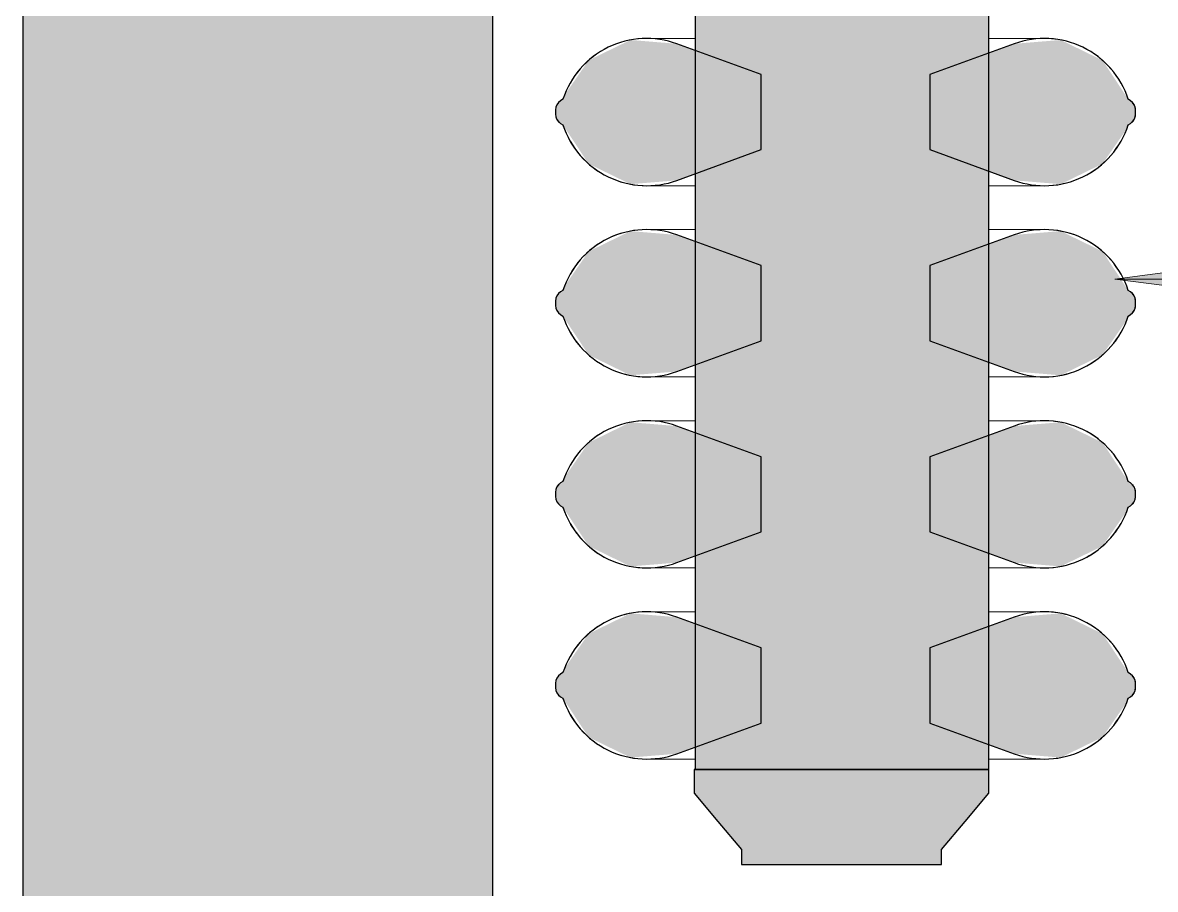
# Model space of a CAD drawing. Header units: inches. Extents: x -1176 to 1551, y -3558 to 978.
# Drawn here: x 1087.74 to 1107.01, y 540.51 to 555.25 of the extents above; entities that cross this region are included whole.
import ezdxf

# ---------------------------------------------------------------- set-up
doc = ezdxf.new("R2010")
doc.units = ezdxf.units.IN
doc.header["$MEASUREMENT"] = 0
doc.linetypes.add('Demolished', pattern=[0.1875, 0.125, -0.0625])
for name, color, linetype, lineweight in [('A-ANNO-KEYN', 231, 'Continuous', 9), ('A-GENM', 13, 'Demolished', 9), ('A-WALL', 113, 'Continuous', 18), ('A-WALL-PATT', 111, 'Continuous', 18)]:
    doc.layers.add(name, color=color, linetype=linetype, lineweight=lineweight)

# ---------------------------------------------------------------- blocks, each defined once
blk = doc.blocks.new('Cast_Iron_Radiator_8182 - Cast_Iron_Radiator_8182-V45-1st Floor Demo')
at = {"layer": 'A-GENM', "linetype": 'Continuous'}
h = blk.add_hatch(color=7, dxfattribs=at)
h.paths.add_polyline_path([(-4.524, -3.66), (-4.589, -2.87), (-5.111, -1.435), (-6.389, -1.435), (-6.911, -2.87), (-6.976, -3.66), (-6.629, -4.372), (-5.943, -4.848), (-5.876, -4.91), (-5.713, -4.933), (-5.624, -4.91), (-5.532, -4.809), (-4.871, -4.372)], flags=0)
h.paths.add_polyline_path([(-4.524, 3.66), (-4.871, 4.372), (-5.557, 4.848), (-5.624, 4.91), (-5.787, 4.933), (-5.876, 4.91), (-5.968, 4.809), (-6.629, 4.372), (-6.976, 3.66), (-6.911, 2.87), (-6.389, 1.435), (-5.111, 1.435), (-4.589, 2.87)], flags=0)
h = blk.add_hatch(color=7, dxfattribs=at)
h.paths.add_polyline_path([(-1.274, -3.66), (-1.339, -2.87), (-1.861, -1.435), (-3.139, -1.435), (-3.661, -2.87), (-3.726, -3.66), (-3.379, -4.372), (-2.693, -4.848), (-2.626, -4.91), (-2.463, -4.933), (-2.374, -4.91), (-2.17, -4.735), (-1.621, -4.372)], flags=0)
h.paths.add_polyline_path([(-1.274, 3.66), (-1.621, 4.372), (-2.307, 4.848), (-2.374, 4.91), (-2.537, 4.933), (-2.626, 4.91), (-2.718, 4.809), (-3.379, 4.372), (-3.726, 3.66), (-3.661, 2.87), (-3.139, 1.435), (-1.861, 1.435), (-1.339, 2.87)], flags=0)
h = blk.add_hatch(color=7, dxfattribs=at)
h.paths.add_polyline_path([(1.976, -3.66), (1.911, -2.87), (1.389, -1.435), (0.111, -1.435), (-0.411, -2.87), (-0.476, -3.66), (-0.129, -4.372), (0.557, -4.848), (0.624, -4.91), (0.787, -4.933), (0.876, -4.91), (0.968, -4.809), (1.629, -4.372)], flags=0)
h.paths.add_polyline_path([(1.976, 3.66), (1.629, 4.372), (0.943, 4.848), (0.876, 4.91), (0.713, 4.933), (0.624, 4.91), (0.532, 4.809), (-0.129, 4.372), (-0.476, 3.66), (-0.411, 2.87), (0.111, 1.435), (1.389, 1.435), (1.911, 2.87)], flags=0)
h = blk.add_hatch(color=7, dxfattribs=at)
h.paths.add_polyline_path([(5.226, -3.66), (5.161, -2.87), (4.639, -1.435), (3.361, -1.435), (2.839, -2.87), (2.774, -3.66), (3.121, -4.372), (3.807, -4.848), (3.874, -4.91), (4.037, -4.933), (4.126, -4.91), (4.218, -4.809), (4.879, -4.372)], flags=0)
h.paths.add_polyline_path([(5.226, 3.66), (4.879, 4.372), (4.193, 4.848), (4.126, 4.91), (3.963, 4.933), (3.874, 4.91), (3.782, 4.809), (3.121, 4.372), (2.774, 3.66), (2.839, 2.87), (3.361, 1.435), (4.639, 1.435), (5.161, 2.87)], flags=0)
for points in [[(-7.179, 2.574), (-7.584, 2.574), (-8.542, 1.77), (-8.792, 1.77), (-8.792, -1.634), (-8.542, -1.634), (-7.584, -2.438), (-7.179, -2.438), (-7.179, 0.642)], [(15.702, 2.561), (-7.179, 2.561), (-7.179, -2.438), (15.702, -2.438), (15.702, 0.642)]]:
    blk.add_hatch(color=7, dxfattribs=at).paths.add_polyline_path(points, flags=0)
at = {"layer": 'A-GENM', "color": 8, "linetype": 'Continuous', "lineweight": 30}
for p, q in [((-5.943, 4.848), (-5.968, 4.809)), ((-5.713, 4.933), (-5.787, 4.933)), ((-5.532, 4.809), (-5.557, 4.848)), ((-2.693, 4.848), (-2.718, 4.809)), ((-2.463, 4.933), (-2.537, 4.933)), ((-2.282, 4.809), (-2.307, 4.848)), ((0.557, 4.848), (0.532, 4.809)), ((0.787, 4.933), (0.713, 4.933)), ((0.968, 4.809), (0.943, 4.848)), ((3.807, 4.848), (3.782, 4.809)), ((4.037, 4.933), (3.963, 4.933)), ((4.218, 4.809), (4.193, 4.848)), ((-6.911, 2.87), (-6.389, 1.435)), ((-5.111, 1.435), (-4.589, 2.87)), ((-3.661, 2.87), (-3.139, 1.435)), ((-1.861, 1.435), (-1.339, 2.87)), ((-0.411, 2.87), (0.111, 1.435)), ((1.389, 1.435), (1.911, 2.87)), ((2.839, 2.87), (3.361, 1.435)), ((4.639, 1.435), (5.161, 2.87)), ((-7.179, 2.574), (-7.584, 2.574)), ((-7.179, -2.438), (-7.179, 2.574)), ((15.702, 2.561), (-7.179, 2.561)), ((-7.179, 2.561), (-7.179, -2.438)), ((-8.542, 1.77), (-8.792, 1.77)), ((-8.792, 1.77), (-8.792, -1.634)), ((-6.389, 1.435), (-5.111, 1.435)), ((-3.139, 1.435), (-1.861, 1.435)), ((0.111, 1.435), (1.389, 1.435)), ((3.361, 1.435), (4.639, 1.435)), ((-6.389, -1.435), (-6.911, -2.87)), ((-5.111, -1.435), (-6.389, -1.435)), ((-4.589, -2.87), (-5.111, -1.435)), ((-3.139, -1.435), (-3.661, -2.87)), ((-1.861, -1.435), (-3.139, -1.435)), ((-1.339, -2.87), (-1.861, -1.435)), ((0.111, -1.435), (-0.411, -2.87)), ((1.389, -1.435), (0.111, -1.435)), ((1.911, -2.87), (1.389, -1.435)), ((3.361, -1.435), (2.839, -2.87)), ((4.639, -1.435), (3.361, -1.435)), ((5.161, -2.87), (4.639, -1.435)), ((-8.792, -1.634), (-8.542, -1.634)), ((-7.584, -2.438), (-7.179, -2.438)), ((-7.179, -2.438), (15.702, -2.438)), ((-5.968, -4.809), (-5.943, -4.848)), ((-5.557, -4.848), (-5.532, -4.809)), ((-2.718, -4.809), (-2.693, -4.848)), ((-2.307, -4.848), (-2.282, -4.809)), ((0.532, -4.809), (0.557, -4.848)), ((0.943, -4.848), (0.968, -4.809)), ((3.782, -4.809), (3.807, -4.848)), ((4.193, -4.848), (4.218, -4.809)), ((-5.787, -4.933), (-5.713, -4.933)), ((-2.537, -4.933), (-2.463, -4.933)), ((0.713, -4.933), (0.787, -4.933)), ((3.963, -4.933), (4.037, -4.933))]:
    blk.add_line(p, q, dxfattribs=at)
at = {"layer": 'A-GENM', "linetype": 'Continuous', "flags": 128}
for points in [[(-5.943, 4.848), (-5.938, 4.854), (-5.934, 4.86), (-5.929, 4.866), (-5.925, 4.872), (-5.919, 4.877), (-5.914, 4.882), (-5.909, 4.887), (-5.903, 4.892), (-5.897, 4.896), (-5.891, 4.901), (-5.885, 4.905), (-5.878, 4.909), (-5.872, 4.912), (-5.865, 4.915), (-5.858, 4.918), (-5.851, 4.921), (-5.844, 4.924), (-5.837, 4.926), (-5.83, 4.928), (-5.823, 4.929), (-5.816, 4.93), (-5.808, 4.931), (-5.801, 4.932), (-5.793, 4.933), (-5.787, 4.933)], [(-5.713, 4.933), (-5.706, 4.932), (-5.698, 4.932), (-5.691, 4.931), (-5.683, 4.93), (-5.676, 4.929), (-5.669, 4.927), (-5.662, 4.925), (-5.655, 4.923), (-5.648, 4.921), (-5.641, 4.918), (-5.634, 4.915), (-5.627, 4.912), (-5.621, 4.908), (-5.614, 4.904), (-5.608, 4.9), (-5.602, 4.896), (-5.596, 4.891), (-5.591, 4.887), (-5.585, 4.882), (-5.58, 4.876), (-5.575, 4.871), (-5.57, 4.865), (-5.565, 4.859), (-5.561, 4.854), (-5.557, 4.848)], [(-2.693, 4.848), (-2.688, 4.854), (-2.684, 4.86), (-2.679, 4.866), (-2.675, 4.872), (-2.669, 4.877), (-2.664, 4.882), (-2.659, 4.887), (-2.653, 4.892), (-2.647, 4.896), (-2.641, 4.901), (-2.635, 4.905), (-2.628, 4.909), (-2.622, 4.912), (-2.615, 4.915), (-2.608, 4.918), (-2.601, 4.921), (-2.594, 4.924), (-2.587, 4.926), (-2.58, 4.928), (-2.573, 4.929), (-2.566, 4.93), (-2.558, 4.931), (-2.551, 4.932), (-2.543, 4.933), (-2.537, 4.933)], [(-2.463, 4.933), (-2.456, 4.932), (-2.448, 4.932), (-2.441, 4.931), (-2.433, 4.93), (-2.426, 4.929), (-2.419, 4.927), (-2.412, 4.925), (-2.405, 4.923), (-2.398, 4.921), (-2.391, 4.918), (-2.384, 4.915), (-2.377, 4.912), (-2.371, 4.908), (-2.364, 4.904), (-2.358, 4.9), (-2.352, 4.896), (-2.346, 4.891), (-2.341, 4.887), (-2.335, 4.882), (-2.33, 4.876), (-2.325, 4.871), (-2.32, 4.865), (-2.315, 4.859), (-2.311, 4.854), (-2.307, 4.848)], [(0.557, 4.848), (0.562, 4.854), (0.566, 4.86), (0.571, 4.866), (0.575, 4.872), (0.581, 4.877), (0.586, 4.882), (0.591, 4.887), (0.597, 4.892), (0.603, 4.896), (0.609, 4.901), (0.615, 4.905), (0.622, 4.909), (0.628, 4.912), (0.635, 4.915), (0.642, 4.918), (0.649, 4.921), (0.656, 4.924), (0.663, 4.926), (0.67, 4.928), (0.677, 4.929), (0.684, 4.93), (0.692, 4.931), (0.699, 4.932), (0.707, 4.933), (0.713, 4.933)], [(0.787, 4.933), (0.794, 4.932), (0.802, 4.932), (0.809, 4.931), (0.817, 4.93), (0.824, 4.929), (0.831, 4.927), (0.838, 4.925), (0.845, 4.923), (0.852, 4.921), (0.859, 4.918), (0.866, 4.915), (0.873, 4.912), (0.879, 4.908), (0.886, 4.904), (0.892, 4.9), (0.898, 4.896), (0.904, 4.891), (0.909, 4.887), (0.915, 4.882), (0.92, 4.876), (0.925, 4.871), (0.93, 4.865), (0.935, 4.859), (0.939, 4.854), (0.943, 4.848)], [(3.807, 4.848), (3.812, 4.854), (3.816, 4.86), (3.821, 4.866), (3.825, 4.872), (3.831, 4.877), (3.836, 4.882), (3.841, 4.887), (3.847, 4.892), (3.853, 4.896), (3.859, 4.901), (3.865, 4.905), (3.872, 4.909), (3.878, 4.912), (3.885, 4.915), (3.892, 4.918), (3.899, 4.921), (3.906, 4.924), (3.913, 4.926), (3.92, 4.928), (3.927, 4.929), (3.934, 4.93), (3.942, 4.931), (3.949, 4.932), (3.957, 4.933), (3.963, 4.933)], [(4.037, 4.933), (4.044, 4.932), (4.052, 4.932), (4.059, 4.931), (4.067, 4.93), (4.074, 4.929), (4.081, 4.927), (4.088, 4.925), (4.095, 4.923), (4.102, 4.921), (4.109, 4.918), (4.116, 4.915), (4.123, 4.912), (4.129, 4.908), (4.136, 4.904), (4.142, 4.9), (4.148, 4.896), (4.154, 4.891), (4.159, 4.887), (4.165, 4.882), (4.17, 4.876), (4.175, 4.871), (4.18, 4.865), (4.185, 4.859), (4.189, 4.854), (4.193, 4.848)], [(-7.002, 3.383), (-7.001, 3.443), (-6.997, 3.503), (-6.991, 3.563), (-6.983, 3.622), (-6.972, 3.681), (-6.959, 3.74), (-6.943, 3.798), (-6.926, 3.855), (-6.906, 3.911), (-6.883, 3.967), (-6.859, 4.022), (-6.832, 4.076), (-6.804, 4.128), (-6.773, 4.18), (-6.74, 4.23), (-6.705, 4.279), (-6.668, 4.326), (-6.63, 4.372), (-6.589, 4.416), (-6.547, 4.459), (-6.503, 4.5), (-6.458, 4.539), (-6.411, 4.576), (-6.362, 4.612), (-6.312, 4.645), (-6.261, 4.677), (-6.209, 4.706), (-6.155, 4.733), (-6.101, 4.758), (-6.045, 4.781), (-5.989, 4.802), (-5.968, 4.809)], [(-5.532, 4.809), (-5.475, 4.789), (-5.419, 4.767), (-5.365, 4.743), (-5.311, 4.716), (-5.258, 4.688), (-5.206, 4.657), (-5.156, 4.624), (-5.107, 4.59), (-5.059, 4.553), (-5.013, 4.515), (-4.969, 4.474), (-4.926, 4.432), (-4.885, 4.389), (-4.846, 4.343), (-4.808, 4.296), (-4.773, 4.248), (-4.739, 4.198), (-4.707, 4.147), (-4.678, 4.095), (-4.651, 4.042), (-4.625, 3.987), (-4.602, 3.932), (-4.581, 3.876), (-4.563, 3.819), (-4.547, 3.761), (-4.533, 3.703), (-4.521, 3.644), (-4.512, 3.585), (-4.505, 3.525), (-4.5, 3.465), (-4.498, 3.405), (-4.498, 3.383)], [(-3.752, 3.383), (-3.751, 3.443), (-3.747, 3.503), (-3.741, 3.563), (-3.733, 3.622), (-3.722, 3.681), (-3.709, 3.74), (-3.693, 3.798), (-3.676, 3.855), (-3.656, 3.911), (-3.633, 3.967), (-3.609, 4.022), (-3.582, 4.076), (-3.554, 4.128), (-3.523, 4.18), (-3.49, 4.23), (-3.455, 4.279), (-3.418, 4.326), (-3.38, 4.372), (-3.339, 4.416), (-3.297, 4.459), (-3.253, 4.5), (-3.208, 4.539), (-3.161, 4.576), (-3.112, 4.612), (-3.062, 4.645), (-3.011, 4.677), (-2.959, 4.706), (-2.905, 4.733), (-2.851, 4.758), (-2.795, 4.781), (-2.739, 4.802), (-2.718, 4.809)], [(-2.282, 4.809), (-2.225, 4.789), (-2.169, 4.767), (-2.115, 4.743), (-2.061, 4.716), (-2.008, 4.688), (-1.956, 4.657), (-1.906, 4.624), (-1.857, 4.59), (-1.809, 4.553), (-1.763, 4.515), (-1.719, 4.474), (-1.676, 4.432), (-1.635, 4.389), (-1.596, 4.343), (-1.558, 4.296), (-1.523, 4.248), (-1.489, 4.198), (-1.457, 4.147), (-1.428, 4.095), (-1.401, 4.042), (-1.375, 3.987), (-1.352, 3.932), (-1.331, 3.876), (-1.313, 3.819), (-1.297, 3.761), (-1.283, 3.703), (-1.271, 3.644), (-1.262, 3.585), (-1.255, 3.525), (-1.25, 3.465), (-1.248, 3.405), (-1.248, 3.383)], [(-0.502, 3.383), (-0.501, 3.443), (-0.497, 3.503), (-0.491, 3.563), (-0.483, 3.622), (-0.472, 3.681), (-0.459, 3.74), (-0.443, 3.798), (-0.426, 3.855), (-0.406, 3.911), (-0.383, 3.967), (-0.359, 4.022), (-0.332, 4.076), (-0.304, 4.128), (-0.273, 4.18), (-0.24, 4.23), (-0.205, 4.279), (-0.168, 4.326), (-0.13, 4.372), (-0.089, 4.416), (-0.047, 4.459), (-0.003, 4.5), (0.042, 4.539), (0.089, 4.576), (0.138, 4.612), (0.188, 4.645), (0.239, 4.677), (0.291, 4.706), (0.345, 4.733), (0.399, 4.758), (0.455, 4.781), (0.511, 4.802), (0.532, 4.809)], [(0.968, 4.809), (1.025, 4.789), (1.081, 4.767), (1.135, 4.743), (1.189, 4.716), (1.242, 4.688), (1.294, 4.657), (1.344, 4.624), (1.393, 4.59), (1.441, 4.553), (1.487, 4.515), (1.531, 4.474), (1.574, 4.432), (1.615, 4.389), (1.654, 4.343), (1.692, 4.296), (1.727, 4.248), (1.761, 4.198), (1.793, 4.147), (1.822, 4.095), (1.849, 4.042), (1.875, 3.987), (1.898, 3.932), (1.919, 3.876), (1.937, 3.819), (1.953, 3.761), (1.967, 3.703), (1.979, 3.644), (1.988, 3.585), (1.995, 3.525), (2, 3.465), (2.002, 3.405), (2.002, 3.383)], [(2.748, 3.383), (2.749, 3.443), (2.753, 3.503), (2.759, 3.563), (2.767, 3.622), (2.778, 3.681), (2.791, 3.74), (2.807, 3.798), (2.824, 3.855), (2.844, 3.911), (2.867, 3.967), (2.891, 4.022), (2.918, 4.076), (2.946, 4.128), (2.977, 4.18), (3.01, 4.23), (3.045, 4.279), (3.082, 4.326), (3.12, 4.372), (3.161, 4.416), (3.203, 4.459), (3.247, 4.5), (3.292, 4.539), (3.339, 4.576), (3.388, 4.612), (3.438, 4.645), (3.489, 4.677), (3.541, 4.706), (3.595, 4.733), (3.649, 4.758), (3.705, 4.781), (3.761, 4.802), (3.782, 4.809)], [(4.218, 4.809), (4.275, 4.789), (4.331, 4.767), (4.385, 4.743), (4.439, 4.716), (4.492, 4.688), (4.544, 4.657), (4.594, 4.624), (4.643, 4.59), (4.691, 4.553), (4.737, 4.515), (4.781, 4.474), (4.824, 4.432), (4.865, 4.389), (4.904, 4.343), (4.942, 4.296), (4.977, 4.248), (5.011, 4.198), (5.043, 4.147), (5.072, 4.095), (5.099, 4.042), (5.125, 3.987), (5.148, 3.932), (5.169, 3.876), (5.187, 3.819), (5.203, 3.761), (5.217, 3.703), (5.229, 3.644), (5.238, 3.585), (5.245, 3.525), (5.25, 3.465), (5.252, 3.405), (5.252, 3.383)], [(-7.002, 2.571), (-7.002, 2.642), (-7.002, 2.71), (-7.002, 2.775), (-7.002, 2.837), (-7.002, 2.896), (-7.002, 2.952), (-7.002, 3.005), (-7.002, 3.055), (-7.002, 3.102), (-7.002, 3.145), (-7.002, 3.185), (-7.002, 3.221), (-7.002, 3.254), (-7.002, 3.283), (-7.002, 3.309), (-7.002, 3.33), (-7.002, 3.348), (-7.002, 3.363), (-7.002, 3.373), (-7.002, 3.38), (-7.002, 3.383), (-7.002, 3.383)], [(-4.498, 3.383), (-4.498, 3.381), (-4.498, 3.375), (-4.498, 3.366), (-4.498, 3.353), (-4.498, 3.336), (-4.498, 3.315), (-4.498, 3.29), (-4.498, 3.262), (-4.498, 3.23), (-4.498, 3.195), (-4.498, 3.156), (-4.498, 3.114), (-4.498, 3.068), (-4.498, 3.019), (-4.498, 2.967), (-4.498, 2.911), (-4.498, 2.853), (-4.498, 2.792), (-4.498, 2.727), (-4.498, 2.66), (-4.498, 2.591), (-4.498, 2.561)], [(-3.752, 2.571), (-3.752, 2.642), (-3.752, 2.71), (-3.752, 2.775), (-3.752, 2.837), (-3.752, 2.896), (-3.752, 2.952), (-3.752, 3.005), (-3.752, 3.055), (-3.752, 3.102), (-3.752, 3.145), (-3.752, 3.185), (-3.752, 3.221), (-3.752, 3.254), (-3.752, 3.283), (-3.752, 3.309), (-3.752, 3.33), (-3.752, 3.348), (-3.752, 3.363), (-3.752, 3.373), (-3.752, 3.38), (-3.752, 3.383), (-3.752, 3.383)], [(-1.248, 3.383), (-1.248, 3.381), (-1.248, 3.375), (-1.248, 3.366), (-1.248, 3.353), (-1.248, 3.336), (-1.248, 3.315), (-1.248, 3.29), (-1.248, 3.262), (-1.248, 3.23), (-1.248, 3.195), (-1.248, 3.156), (-1.248, 3.114), (-1.248, 3.068), (-1.248, 3.019), (-1.248, 2.967), (-1.248, 2.911), (-1.248, 2.853), (-1.248, 2.792), (-1.248, 2.727), (-1.248, 2.66), (-1.248, 2.591), (-1.248, 2.561)], [(-0.502, 2.571), (-0.502, 2.642), (-0.502, 2.71), (-0.502, 2.775), (-0.502, 2.837), (-0.502, 2.896), (-0.502, 2.952), (-0.502, 3.005), (-0.502, 3.055), (-0.502, 3.102), (-0.502, 3.145), (-0.502, 3.185), (-0.502, 3.221), (-0.502, 3.254), (-0.502, 3.283), (-0.502, 3.309), (-0.502, 3.33), (-0.502, 3.348), (-0.502, 3.363), (-0.502, 3.373), (-0.502, 3.38), (-0.502, 3.383), (-0.502, 3.383)], [(2.002, 3.383), (2.002, 3.381), (2.002, 3.375), (2.002, 3.366), (2.002, 3.353), (2.002, 3.336), (2.002, 3.315), (2.002, 3.29), (2.002, 3.262), (2.002, 3.23), (2.002, 3.195), (2.002, 3.156), (2.002, 3.114), (2.002, 3.068), (2.002, 3.019), (2.002, 2.967), (2.002, 2.911), (2.002, 2.853), (2.002, 2.792), (2.002, 2.727), (2.002, 2.66), (2.002, 2.591), (2.002, 2.561)], [(2.748, 2.571), (2.748, 2.642), (2.748, 2.71), (2.748, 2.775), (2.748, 2.837), (2.748, 2.896), (2.748, 2.952), (2.748, 3.005), (2.748, 3.055), (2.748, 3.102), (2.748, 3.145), (2.748, 3.185), (2.748, 3.221), (2.748, 3.254), (2.748, 3.283), (2.748, 3.309), (2.748, 3.33), (2.748, 3.348), (2.748, 3.363), (2.748, 3.373), (2.748, 3.38), (2.748, 3.383), (2.748, 3.383)], [(5.252, 3.383), (5.252, 3.381), (5.252, 3.375), (5.252, 3.366), (5.252, 3.353), (5.252, 3.336), (5.252, 3.315), (5.252, 3.29), (5.252, 3.262), (5.252, 3.23), (5.252, 3.195), (5.252, 3.156), (5.252, 3.114), (5.252, 3.068), (5.252, 3.019), (5.252, 2.967), (5.252, 2.911), (5.252, 2.853), (5.252, 2.792), (5.252, 2.727), (5.252, 2.66), (5.252, 2.591), (5.252, 2.561)], [(-7.002, -3.383), (-7.002, -3.381), (-7.002, -3.375), (-7.002, -3.366), (-7.002, -3.353), (-7.002, -3.336), (-7.002, -3.315), (-7.002, -3.29), (-7.002, -3.262), (-7.002, -3.23), (-7.002, -3.195), (-7.002, -3.156), (-7.002, -3.114), (-7.002, -3.068), (-7.002, -3.019), (-7.002, -2.967), (-7.002, -2.911), (-7.002, -2.853), (-7.002, -2.792), (-7.002, -2.727), (-7.002, -2.66), (-7.002, -2.591), (-7.002, -2.518), (-7.002, -2.444)], [(-4.498, -2.438), (-4.498, -2.498), (-4.498, -2.571), (-4.498, -2.642), (-4.498, -2.71), (-4.498, -2.775), (-4.498, -2.837), (-4.498, -2.896), (-4.498, -2.952), (-4.498, -3.005), (-4.498, -3.055), (-4.498, -3.102), (-4.498, -3.145), (-4.498, -3.185), (-4.498, -3.221), (-4.498, -3.254), (-4.498, -3.283), (-4.498, -3.309), (-4.498, -3.33), (-4.498, -3.348), (-4.498, -3.363), (-4.498, -3.373), (-4.498, -3.38), (-4.498, -3.383), (-4.498, -3.383)], [(-3.752, -3.383), (-3.752, -3.381), (-3.752, -3.375), (-3.752, -3.366), (-3.752, -3.353), (-3.752, -3.336), (-3.752, -3.315), (-3.752, -3.29), (-3.752, -3.262), (-3.752, -3.23), (-3.752, -3.195), (-3.752, -3.156), (-3.752, -3.114), (-3.752, -3.068), (-3.752, -3.019), (-3.752, -2.967), (-3.752, -2.911), (-3.752, -2.853), (-3.752, -2.792), (-3.752, -2.727), (-3.752, -2.66), (-3.752, -2.591), (-3.752, -2.518), (-3.752, -2.444)], [(-1.248, -2.438), (-1.248, -2.498), (-1.248, -2.571), (-1.248, -2.642), (-1.248, -2.71), (-1.248, -2.775), (-1.248, -2.837), (-1.248, -2.896), (-1.248, -2.952), (-1.248, -3.005), (-1.248, -3.055), (-1.248, -3.102), (-1.248, -3.145), (-1.248, -3.185), (-1.248, -3.221), (-1.248, -3.254), (-1.248, -3.283), (-1.248, -3.309), (-1.248, -3.33), (-1.248, -3.348), (-1.248, -3.363), (-1.248, -3.373), (-1.248, -3.38), (-1.248, -3.383), (-1.248, -3.383)], [(-0.502, -3.383), (-0.502, -3.381), (-0.502, -3.375), (-0.502, -3.366), (-0.502, -3.353), (-0.502, -3.336), (-0.502, -3.315), (-0.502, -3.29), (-0.502, -3.262), (-0.502, -3.23), (-0.502, -3.195), (-0.502, -3.156), (-0.502, -3.114), (-0.502, -3.068), (-0.502, -3.019), (-0.502, -2.967), (-0.502, -2.911), (-0.502, -2.853), (-0.502, -2.792), (-0.502, -2.727), (-0.502, -2.66), (-0.502, -2.591), (-0.502, -2.518), (-0.502, -2.444)], [(2.002, -2.438), (2.002, -2.498), (2.002, -2.571), (2.002, -2.642), (2.002, -2.71), (2.002, -2.775), (2.002, -2.837), (2.002, -2.896), (2.002, -2.952), (2.002, -3.005), (2.002, -3.055), (2.002, -3.102), (2.002, -3.145), (2.002, -3.185), (2.002, -3.221), (2.002, -3.254), (2.002, -3.283), (2.002, -3.309), (2.002, -3.33), (2.002, -3.348), (2.002, -3.363), (2.002, -3.373), (2.002, -3.38), (2.002, -3.383), (2.002, -3.383)], [(2.748, -3.383), (2.748, -3.381), (2.748, -3.375), (2.748, -3.366), (2.748, -3.353), (2.748, -3.336), (2.748, -3.315), (2.748, -3.29), (2.748, -3.262), (2.748, -3.23), (2.748, -3.195), (2.748, -3.156), (2.748, -3.114), (2.748, -3.068), (2.748, -3.019), (2.748, -2.967), (2.748, -2.911), (2.748, -2.853), (2.748, -2.792), (2.748, -2.727), (2.748, -2.66), (2.748, -2.591), (2.748, -2.518), (2.748, -2.444)], [(5.252, -2.438), (5.252, -2.498), (5.252, -2.571), (5.252, -2.642), (5.252, -2.71), (5.252, -2.775), (5.252, -2.837), (5.252, -2.896), (5.252, -2.952), (5.252, -3.005), (5.252, -3.055), (5.252, -3.102), (5.252, -3.145), (5.252, -3.185), (5.252, -3.221), (5.252, -3.254), (5.252, -3.283), (5.252, -3.309), (5.252, -3.33), (5.252, -3.348), (5.252, -3.363), (5.252, -3.373), (5.252, -3.38), (5.252, -3.383), (5.252, -3.383)], [(-5.968, -4.809), (-6.025, -4.789), (-6.081, -4.767), (-6.135, -4.743), (-6.189, -4.716), (-6.242, -4.688), (-6.294, -4.657), (-6.344, -4.624), (-6.393, -4.59), (-6.441, -4.553), (-6.487, -4.515), (-6.531, -4.474), (-6.574, -4.432), (-6.615, -4.389), (-6.654, -4.343), (-6.692, -4.296), (-6.727, -4.248), (-6.761, -4.198), (-6.793, -4.147), (-6.822, -4.095), (-6.849, -4.042), (-6.875, -3.987), (-6.898, -3.932), (-6.919, -3.876), (-6.937, -3.819), (-6.953, -3.761), (-6.967, -3.703), (-6.979, -3.644), (-6.988, -3.585), (-6.995, -3.525), (-7, -3.465), (-7.002, -3.405), (-7.002, -3.383)], [(-4.498, -3.383), (-4.499, -3.443), (-4.503, -3.503), (-4.509, -3.563), (-4.517, -3.622), (-4.528, -3.681), (-4.541, -3.74), (-4.557, -3.798), (-4.574, -3.855), (-4.594, -3.911), (-4.617, -3.967), (-4.641, -4.022), (-4.668, -4.076), (-4.696, -4.128), (-4.727, -4.18), (-4.76, -4.23), (-4.795, -4.279), (-4.832, -4.326), (-4.87, -4.372), (-4.911, -4.416), (-4.953, -4.459), (-4.997, -4.5), (-5.042, -4.539), (-5.089, -4.576), (-5.138, -4.612), (-5.188, -4.645), (-5.239, -4.677), (-5.291, -4.706), (-5.345, -4.733), (-5.399, -4.758), (-5.455, -4.781), (-5.511, -4.802), (-5.532, -4.809)], [(-2.718, -4.809), (-2.775, -4.789), (-2.831, -4.767), (-2.885, -4.743), (-2.939, -4.716), (-2.992, -4.688), (-3.044, -4.657), (-3.094, -4.624), (-3.143, -4.59), (-3.191, -4.553), (-3.237, -4.515), (-3.281, -4.474), (-3.324, -4.432), (-3.365, -4.389), (-3.404, -4.343), (-3.442, -4.296), (-3.477, -4.248), (-3.511, -4.198), (-3.543, -4.147), (-3.572, -4.095), (-3.599, -4.042), (-3.625, -3.987), (-3.648, -3.932), (-3.669, -3.876), (-3.687, -3.819), (-3.703, -3.761), (-3.717, -3.703), (-3.729, -3.644), (-3.738, -3.585), (-3.745, -3.525), (-3.75, -3.465), (-3.752, -3.405), (-3.752, -3.383)], [(-1.248, -3.383), (-1.249, -3.443), (-1.253, -3.503), (-1.259, -3.563), (-1.267, -3.622), (-1.278, -3.681), (-1.291, -3.74), (-1.307, -3.798), (-1.324, -3.855), (-1.344, -3.911), (-1.367, -3.967), (-1.391, -4.022), (-1.418, -4.076), (-1.446, -4.128), (-1.477, -4.18), (-1.51, -4.23), (-1.545, -4.279), (-1.582, -4.326), (-1.62, -4.372), (-1.661, -4.416), (-1.703, -4.459), (-1.747, -4.5), (-1.792, -4.539), (-1.839, -4.576), (-1.888, -4.612), (-1.938, -4.645), (-1.989, -4.677), (-2.041, -4.706), (-2.095, -4.733), (-2.149, -4.758), (-2.205, -4.781), (-2.261, -4.802), (-2.282, -4.809)], [(0.532, -4.809), (0.475, -4.789), (0.419, -4.767), (0.365, -4.743), (0.311, -4.716), (0.258, -4.688), (0.206, -4.657), (0.156, -4.624), (0.107, -4.59), (0.059, -4.553), (0.013, -4.515), (-0.031, -4.474), (-0.074, -4.432), (-0.115, -4.389), (-0.154, -4.343), (-0.192, -4.296), (-0.227, -4.248), (-0.261, -4.198), (-0.293, -4.147), (-0.322, -4.095), (-0.349, -4.042), (-0.375, -3.987), (-0.398, -3.932), (-0.419, -3.876), (-0.437, -3.819), (-0.453, -3.761), (-0.467, -3.703), (-0.479, -3.644), (-0.488, -3.585), (-0.495, -3.525), (-0.5, -3.465), (-0.502, -3.405), (-0.502, -3.383)], [(2.002, -3.383), (2.001, -3.443), (1.997, -3.503), (1.991, -3.563), (1.983, -3.622), (1.972, -3.681), (1.959, -3.74), (1.943, -3.798), (1.926, -3.855), (1.906, -3.911), (1.883, -3.967), (1.859, -4.022), (1.832, -4.076), (1.804, -4.128), (1.773, -4.18), (1.74, -4.23), (1.705, -4.279), (1.668, -4.326), (1.63, -4.372), (1.589, -4.416), (1.547, -4.459), (1.503, -4.5), (1.458, -4.539), (1.411, -4.576), (1.362, -4.612), (1.312, -4.645), (1.261, -4.677), (1.209, -4.706), (1.155, -4.733), (1.101, -4.758), (1.045, -4.781), (0.989, -4.802), (0.968, -4.809)], [(3.782, -4.809), (3.725, -4.789), (3.669, -4.767), (3.615, -4.743), (3.561, -4.716), (3.508, -4.688), (3.456, -4.657), (3.406, -4.624), (3.357, -4.59), (3.309, -4.553), (3.263, -4.515), (3.219, -4.474), (3.176, -4.432), (3.135, -4.389), (3.096, -4.343), (3.058, -4.296), (3.023, -4.248), (2.989, -4.198), (2.957, -4.147), (2.928, -4.095), (2.901, -4.042), (2.875, -3.987), (2.852, -3.932), (2.831, -3.876), (2.813, -3.819), (2.797, -3.761), (2.783, -3.703), (2.771, -3.644), (2.762, -3.585), (2.755, -3.525), (2.75, -3.465), (2.748, -3.405), (2.748, -3.383)], [(5.252, -3.383), (5.251, -3.443), (5.247, -3.503), (5.241, -3.563), (5.233, -3.622), (5.222, -3.681), (5.209, -3.74), (5.193, -3.798), (5.176, -3.855), (5.156, -3.911), (5.133, -3.967), (5.109, -4.022), (5.082, -4.076), (5.054, -4.128), (5.023, -4.18), (4.99, -4.23), (4.955, -4.279), (4.918, -4.326), (4.88, -4.372), (4.839, -4.416), (4.797, -4.459), (4.753, -4.5), (4.708, -4.539), (4.661, -4.576), (4.612, -4.612), (4.562, -4.645), (4.511, -4.677), (4.459, -4.706), (4.405, -4.733), (4.351, -4.758), (4.295, -4.781), (4.239, -4.802), (4.218, -4.809)], [(-5.787, -4.933), (-5.794, -4.932), (-5.802, -4.932), (-5.809, -4.931), (-5.817, -4.93), (-5.824, -4.929), (-5.831, -4.927), (-5.838, -4.925), (-5.845, -4.923), (-5.852, -4.921), (-5.859, -4.918), (-5.866, -4.915), (-5.873, -4.912), (-5.879, -4.908), (-5.886, -4.904), (-5.892, -4.9), (-5.898, -4.896), (-5.904, -4.891), (-5.909, -4.887), (-5.915, -4.882), (-5.92, -4.876), (-5.925, -4.871), (-5.93, -4.865), (-5.935, -4.859), (-5.939, -4.854), (-5.943, -4.848)], [(-5.557, -4.848), (-5.562, -4.854), (-5.566, -4.86), (-5.571, -4.866), (-5.575, -4.872), (-5.581, -4.877), (-5.586, -4.882), (-5.591, -4.887), (-5.597, -4.892), (-5.603, -4.896), (-5.609, -4.901), (-5.615, -4.905), (-5.622, -4.909), (-5.628, -4.912), (-5.635, -4.915), (-5.642, -4.918), (-5.649, -4.921), (-5.656, -4.924), (-5.663, -4.926), (-5.67, -4.928), (-5.677, -4.929), (-5.684, -4.93), (-5.692, -4.931), (-5.699, -4.932), (-5.707, -4.933), (-5.713, -4.933)], [(-2.537, -4.933), (-2.544, -4.932), (-2.552, -4.932), (-2.559, -4.931), (-2.567, -4.93), (-2.574, -4.929), (-2.581, -4.927), (-2.588, -4.925), (-2.595, -4.923), (-2.602, -4.921), (-2.609, -4.918), (-2.616, -4.915), (-2.623, -4.912), (-2.629, -4.908), (-2.636, -4.904), (-2.642, -4.9), (-2.648, -4.896), (-2.654, -4.891), (-2.659, -4.887), (-2.665, -4.882), (-2.67, -4.876), (-2.675, -4.871), (-2.68, -4.865), (-2.685, -4.859), (-2.689, -4.854), (-2.693, -4.848)], [(-2.307, -4.848), (-2.312, -4.854), (-2.316, -4.86), (-2.321, -4.866), (-2.325, -4.872), (-2.331, -4.877), (-2.336, -4.882), (-2.341, -4.887), (-2.347, -4.892), (-2.353, -4.896), (-2.359, -4.901), (-2.365, -4.905), (-2.372, -4.909), (-2.378, -4.912), (-2.385, -4.915), (-2.392, -4.918), (-2.399, -4.921), (-2.406, -4.924), (-2.413, -4.926), (-2.42, -4.928), (-2.427, -4.929), (-2.434, -4.93), (-2.442, -4.931), (-2.449, -4.932), (-2.457, -4.933), (-2.463, -4.933)], [(0.713, -4.933), (0.706, -4.932), (0.698, -4.932), (0.691, -4.931), (0.683, -4.93), (0.676, -4.929), (0.669, -4.927), (0.662, -4.925), (0.655, -4.923), (0.648, -4.921), (0.641, -4.918), (0.634, -4.915), (0.627, -4.912), (0.621, -4.908), (0.614, -4.904), (0.608, -4.9), (0.602, -4.896), (0.596, -4.891), (0.591, -4.887), (0.585, -4.882), (0.58, -4.876), (0.575, -4.871), (0.57, -4.865), (0.565, -4.859), (0.561, -4.854), (0.557, -4.848)], [(0.943, -4.848), (0.938, -4.854), (0.934, -4.86), (0.929, -4.866), (0.925, -4.872), (0.919, -4.877), (0.914, -4.882), (0.909, -4.887), (0.903, -4.892), (0.897, -4.896), (0.891, -4.901), (0.885, -4.905), (0.878, -4.909), (0.872, -4.912), (0.865, -4.915), (0.858, -4.918), (0.851, -4.921), (0.844, -4.924), (0.837, -4.926), (0.83, -4.928), (0.823, -4.929), (0.816, -4.93), (0.808, -4.931), (0.801, -4.932), (0.793, -4.933), (0.787, -4.933)], [(3.963, -4.933), (3.956, -4.932), (3.948, -4.932), (3.941, -4.931), (3.933, -4.93), (3.926, -4.929), (3.919, -4.927), (3.912, -4.925), (3.905, -4.923), (3.898, -4.921), (3.891, -4.918), (3.884, -4.915), (3.877, -4.912), (3.871, -4.908), (3.864, -4.904), (3.858, -4.9), (3.852, -4.896), (3.846, -4.891), (3.841, -4.887), (3.835, -4.882), (3.83, -4.876), (3.825, -4.871), (3.82, -4.865), (3.815, -4.859), (3.811, -4.854), (3.807, -4.848)], [(4.193, -4.848), (4.188, -4.854), (4.184, -4.86), (4.179, -4.866), (4.175, -4.872), (4.169, -4.877), (4.164, -4.882), (4.159, -4.887), (4.153, -4.892), (4.147, -4.896), (4.141, -4.901), (4.135, -4.905), (4.128, -4.909), (4.122, -4.912), (4.115, -4.915), (4.108, -4.918), (4.101, -4.921), (4.094, -4.924), (4.087, -4.926), (4.08, -4.928), (4.073, -4.929), (4.066, -4.93), (4.058, -4.931), (4.051, -4.932), (4.043, -4.933), (4.037, -4.933)]]:
    blk.add_lwpolyline(points, dxfattribs=at)
at = {"layer": 'A-GENM', "color": 8, "linetype": 'Continuous', "lineweight": 30, "flags": 128}
for points in [[(-7.584, 2.574), (-8.063, 2.172), (-8.542, 1.77)], [(-8.542, -1.634), (-8.063, -2.036), (-7.584, -2.438)]]:
    blk.add_lwpolyline(points, dxfattribs=at)
at = {"layer": 'A-GENM', "color": 8, "linetype": 'Continuous', "lineweight": 30}
for centre, radius, start, end in [((-5.787, 4.747), 0.186, 90, 147), ((-5.713, 4.747), 0.186, 33, 90), ((-2.537, 4.747), 0.186, 90, 147), ((-2.463, 4.747), 0.186, 33, 90), ((0.713, 4.747), 0.186, 90, 147), ((0.787, 4.747), 0.186, 33, 90), ((3.963, 4.747), 0.186, 90, 147), ((4.037, 4.747), 0.186, 33, 90), ((-5.502, 3.383), 1.5, 108.1106, 200), ((-5.998, 3.383), 1.5, 340, 71.8894), ((-2.252, 3.383), 1.5, 108.1106, 200), ((-2.748, 3.383), 1.5, 340, 71.8894), ((0.998, 3.383), 1.5, 108.1106, 200), ((0.502, 3.383), 1.5, 340, 71.8894), ((4.248, 3.383), 1.5, 108.1106, 200), ((3.752, 3.383), 1.5, 340, 71.8894), ((-5.502, -3.383), 1.5, 160, 251.8894), ((-5.998, -3.383), 1.5, 288.1106, 20), ((-2.252, -3.383), 1.5, 160, 251.8894), ((-2.748, -3.383), 1.5, 288.1106, 20), ((0.998, -3.383), 1.5, 160, 251.8894), ((0.502, -3.383), 1.5, 288.1106, 20), ((4.248, -3.383), 1.5, 160, 251.8894), ((3.752, -3.383), 1.5, 288.1106, 20), ((-5.787, -4.747), 0.186, 213, 270), ((-5.713, -4.747), 0.186, 270, 327), ((-2.537, -4.747), 0.186, 213, 270), ((-2.463, -4.747), 0.186, 270, 327), ((0.713, -4.747), 0.186, 213, 270), ((0.787, -4.747), 0.186, 270, 327), ((3.963, -4.747), 0.186, 213, 270), ((4.037, -4.747), 0.186, 270, 327)]:
    blk.add_arc(centre, radius, start, end, dxfattribs=at)

msp = doc.modelspace()

# ---------------------------------------------------------------- hatches: boundary and pattern name
at = {"layer": 'A-ANNO-KEYN'}
msp.add_hatch(color=256, dxfattribs=at).paths.add_polyline_path([(1106.319, 550.885), (1112.32, 550.1), (1112.319, 551.68)], flags=0)
at = {"layer": 'A-WALL-PATT', "lineweight": 9}
msp.add_hatch(color=7, dxfattribs=at).paths.add_polyline_path([(1087.737, 436.759), (1095.737, 436.759), (1095.737, 567.009), (1087.737, 567.009), (1087.737, 442.759)], flags=0)

# ---------------------------------------------------------------- linework, layer by layer
at = {"layer": 'A-ANNO-KEYN'}
for p, q in [((1112.319, 551.68), (1106.319, 550.885)), ((1106.319, 550.885), (1141.291, 550.912)), ((1106.319, 550.885), (1112.32, 550.1))]:
    msp.add_line(p, q, dxfattribs=at)
at = {"layer": 'A-WALL', "color": 8, "lineweight": 30}
for p, q in [((1087.737, 567.009), (1087.737, 524.759)), ((1095.737, 435.259), (1095.737, 567.009))]:
    msp.add_line(p, q, dxfattribs=at)

# ---------------------------------------------------------------- block references
at = {"layer": 'A-GENM', "linetype": 'Continuous', "rotation": 90.00000000000024}
msp.add_blockref('Cast_Iron_Radiator_8182 - Cast_Iron_Radiator_8182-V45-1st Floor Demo', (1101.737, 549.725), dxfattribs=at)

doc.saveas('drawing.dxf')
